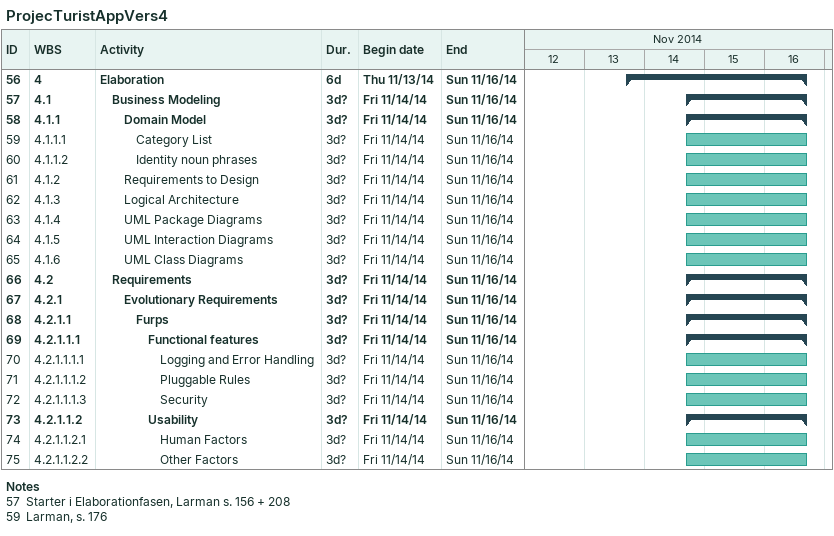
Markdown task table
ProjecTuristAppVers4

| ID | WBS | Task | Duration | Start | Finish |
|---|---|---|---|---|---|
| 56 | 4 | **Elaboration** | 6d | 2014-11-13 | 2014-11-16 |
| 57 | 4.1 | **Business Modeling** | 3d? | 2014-11-14 | 2014-11-16 |
| 58 | 4.1.1 | **Domain Model** | 3d? | 2014-11-14 | 2014-11-16 |
| 59 | 4.1.1.1 | Category List | 3d? | 2014-11-14 | 2014-11-16 |
| 60 | 4.1.1.2 | Identity noun phrases | 3d? | 2014-11-14 | 2014-11-16 |
| 61 | 4.1.2 | Requirements to Design | 3d? | 2014-11-14 | 2014-11-16 |
| 62 | 4.1.3 | Logical Architecture | 3d? | 2014-11-14 | 2014-11-16 |
| 63 | 4.1.4 | UML Package Diagrams | 3d? | 2014-11-14 | 2014-11-16 |
| 64 | 4.1.5 | UML Interaction Diagrams | 3d? | 2014-11-14 | 2014-11-16 |
| 65 | 4.1.6 | UML Class Diagrams | 3d? | 2014-11-14 | 2014-11-16 |
| 66 | 4.2 | **Requirements** | 3d? | 2014-11-14 | 2014-11-16 |
| 67 | 4.2.1 | **Evolutionary Requirements** | 3d? | 2014-11-14 | 2014-11-16 |
| 68 | 4.2.1.1 | **Furps** | 3d? | 2014-11-14 | 2014-11-16 |
| 69 | 4.2.1.1.1 | **Functional features** | 3d? | 2014-11-14 | 2014-11-16 |
| 70 | 4.2.1.1.1.1 | Logging and Error Handling | 3d? | 2014-11-14 | 2014-11-16 |
| 71 | 4.2.1.1.1.2 | Pluggable Rules | 3d? | 2014-11-14 | 2014-11-16 |
| 72 | 4.2.1.1.1.3 | Security | 3d? | 2014-11-14 | 2014-11-16 |
| 73 | 4.2.1.1.2 | **Usability** | 3d? | 2014-11-14 | 2014-11-16 |
| 74 | 4.2.1.1.2.1 | Human Factors | 3d? | 2014-11-14 | 2014-11-16 |
| 75 | 4.2.1.1.2.2 | Other Factors | 3d? | 2014-11-14 | 2014-11-16 |

Notes
- 57: Starter i Elaborationfasen, Larman s. 156 + 208
- 59: Larman, s. 176
